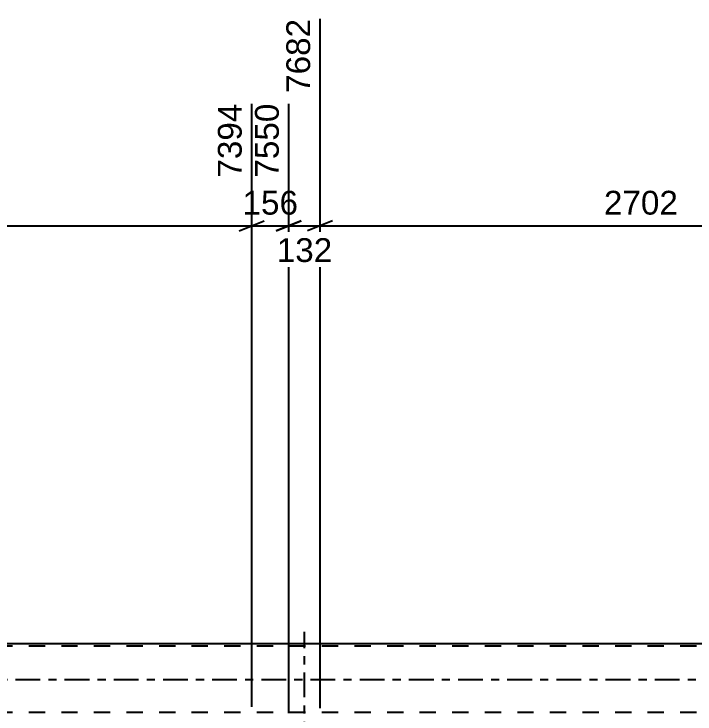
# Model space of a CAD drawing. Header units: millimetres. Extents: x -2250 to 594, y 0 to 1057.
# Drawn here: x -983.1 to -901.1, y 642.4 to 726.6 of the extents above; entities that cross this region are included whole.
import ezdxf

# ---------------------------------------------------------------- set-up
doc = ezdxf.new("R2010")
doc.units = ezdxf.units.MM
doc.linetypes.add('DXK_LINE_DOT2', pattern=[3.9198, 1.9599, -1.9599])
doc.linetypes.add('DXK_LINE_DOT3', pattern=[5.9187, 2.979, -0.9799, 0.9799, -0.9799])
doc.styles.add('Arial', font='ARIAL.TTF', dxfattribs={"height": 0.2})

# ---------------------------------------------------------------- blocks, each defined once
blk = doc.blocks.new('Part-761553754-5669 - 5222')
at = {"color": 7, "linetype": 'DXK_LINE_DOT2'}
for p, q in [((-461.943, 650.532), (-1130.883, 650.532)), ((-461.943, 642.532), (-1130.883, 642.532))]:
    blk.add_line(p, q, dxfattribs=at)
at = {"color": 2, "linetype": 'Continuous'}
blk.add_line((-863.855, 650.818), (-1032.427, 650.818), dxfattribs=at)
at = {"color": 7, "linetype": 'DXK_LINE_DOT3'}
blk.add_line((-1130.883, 646.532), (-461.943, 646.532), dxfattribs=at)
blk = doc.blocks.new('Part-761553754-5987 - 5222')
at = {"color": 7, "linetype": 'DXK_LINE_DOT3'}
blk.add_line((-948.14, 549.675), (-948.14, 652.246), dxfattribs=at)
blk = doc.blocks.new('StraightDimension-761553754-7504 - 5222')
at = {"color": 7, "linetype": 'Continuous'}
for p, q in [((-946.255, 643.068), (-946.255, 726.006)), ((-869.054, 643.246), (-869.054, 718.03)), ((-944.755, 701.712), (-947.755, 700.512)), ((-946.255, 701.112), (-869.054, 701.112)), ((-870.554, 700.512), (-867.554, 701.712))]:
    blk.add_line(p, q, dxfattribs=at)
at = {"color": 0, "linetype": 'Continuous'}
blk.add_wipeout([(-869.654, 718.63), (-873.854, 718.63), (-873.854, 706.312), (-869.654, 706.312)], dxfattribs=at)
at = {"color": 0}
blk.add_wipeout([(-902.607, 701.862), (-902.607, 706.062), (-912.702, 706.062), (-912.702, 701.862)], dxfattribs=at)
at = {"color": 3, "linetype": 'Continuous', "style": 'Arial'}
blk.add_text('10384', height=2.8652, rotation=90.00021, dxfattribs=at).set_placement((-870.254, 706.912))
at = {"color": 3, "style": 'Arial'}
blk.add_text('2702', height=2.8652, dxfattribs=at).set_placement((-912.102, 702.462))
blk = doc.blocks.new('StraightDimension-761553754-7191 - 5222')
at = {"color": 7, "linetype": 'Continuous'}
for p, q in [((-954.491, 643.246), (-954.491, 715.806)), ((-950.026, 642.483), (-950.026, 715.806)), ((-955.991, 700.512), (-952.991, 701.712)), ((-954.491, 701.112), (-950.026, 701.112)), ((-948.526, 701.712), (-951.526, 700.512))]:
    blk.add_line(p, q, dxfattribs=at)
at = {"color": 0}
blk.add_wipeout([(-948.323, 701.862), (-948.323, 706.062), (-956.194, 706.062), (-956.194, 701.862)], dxfattribs=at)
at = {"color": 3, "style": 'Arial'}
blk.add_text('156', height=2.8652, dxfattribs=at).set_placement((-955.594, 702.462))
at = {"color": 0, "linetype": 'Continuous'}
blk.add_wipeout([(-950.626, 716.406), (-954.826, 716.406), (-954.826, 706.312), (-950.626, 706.312)], dxfattribs=at)
at = {"color": 3, "linetype": 'Continuous', "style": 'Arial'}
blk.add_text('7550', height=2.8652, rotation=90.00021, dxfattribs=at).set_placement((-951.226, 706.912))
blk = doc.blocks.new('StraightDimension-761553754-7209 - 5222')
at = {"color": 7, "linetype": 'Continuous'}
for p, q in [((-1031.969, 642.774), (-1031.969, 726.006)), ((-954.491, 643.246), (-954.491, 715.806)), ((-1030.469, 701.712), (-1033.469, 700.512)), ((-1031.969, 701.112), (-954.491, 701.112)), ((-955.991, 700.512), (-952.991, 701.712))]:
    blk.add_line(p, q, dxfattribs=at)
at = {"color": 0, "linetype": 'Continuous'}
blk.add_wipeout([(-955.091, 716.406), (-959.291, 716.406), (-959.291, 706.312), (-955.091, 706.312)], dxfattribs=at)
at = {"color": 0}
blk.add_wipeout([(-988.183, 701.862), (-988.183, 706.062), (-998.277, 706.062), (-998.277, 701.862)], dxfattribs=at)
at = {"color": 3, "linetype": 'Continuous', "style": 'Arial'}
blk.add_text('7394', height=2.8652, rotation=90.00021, dxfattribs=at).set_placement((-955.691, 706.912))
at = {"color": 3, "style": 'Arial'}
blk.add_text('2712', height=2.8652, dxfattribs=at).set_placement((-997.677, 702.462))
blk = doc.blocks.new('StraightDimension-761553754-7490 - 5222')
at = {"color": 7, "linetype": 'Continuous'}
for p, q in [((-946.255, 643.068), (-946.255, 726.006)), ((-950.026, 642.483), (-950.026, 715.806)), ((-951.526, 700.512), (-948.526, 701.712)), ((-950.026, 701.112), (-946.255, 701.112)), ((-944.755, 701.712), (-947.755, 700.512))]:
    blk.add_line(p, q, dxfattribs=at)
at = {"color": 0, "linetype": 'Continuous'}
blk.add_wipeout([(-946.855, 726.606), (-951.055, 726.606), (-951.055, 716.512), (-946.855, 716.512)], dxfattribs=at)
at = {"color": 3, "linetype": 'Continuous', "style": 'Arial'}
blk.add_text('7682', height=2.8652, rotation=90.00021, dxfattribs=at).set_placement((-947.455, 717.112))
at = {"color": 0}
blk.add_wipeout([(-944.205, 696.162), (-944.205, 700.362), (-952.076, 700.362), (-952.076, 696.162)], dxfattribs=at)
at = {"color": 3, "style": 'Arial'}
blk.add_text('132', height=2.8652, dxfattribs=at).set_placement((-951.476, 696.762))

msp = doc.modelspace()

# ---------------------------------------------------------------- block references
for name in ['Part-761553754-5987 - 5222', 'Part-761553754-5669 - 5222']:
    msp.add_blockref(name, (0, 0))

# ---------------------------------------------------------------- next in the draw order: block references
for name in ['StraightDimension-761553754-7504 - 5222', 'StraightDimension-761553754-7191 - 5222']:
    msp.add_blockref(name, (0, 0))

# ---------------------------------------------------------------- next in the draw order: block references
for name in ['StraightDimension-761553754-7490 - 5222', 'StraightDimension-761553754-7209 - 5222']:
    msp.add_blockref(name, (0, 0))

doc.saveas('drawing.dxf')
